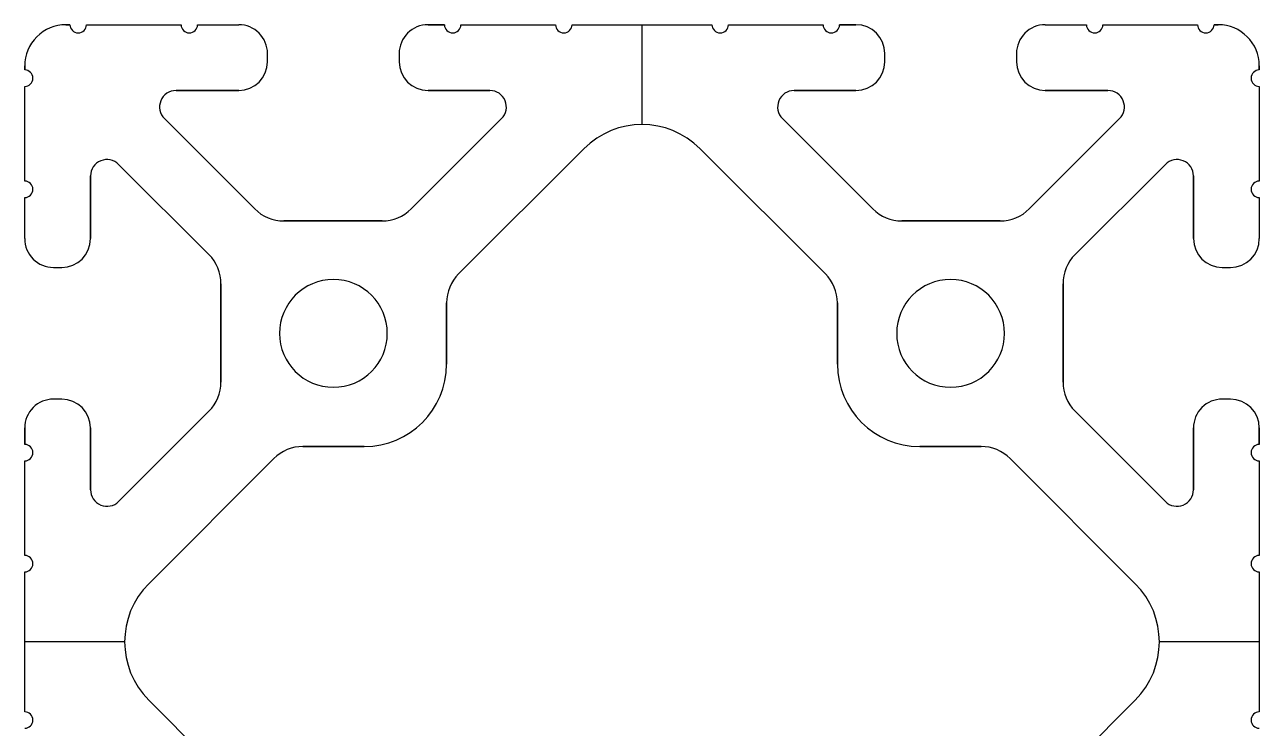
# Model space of a CAD drawing. Extents: x 0 to 165, y -128 to 81.
# Drawn here: x 0 to 76.2, y 37.8 to 81.2 of the extents above; entities that cross this region are included whole.
import ezdxf

# ---------------------------------------------------------------- set-up
doc = ezdxf.new("R2010")
doc.units = 0
doc.header["$LTSCALE"] = 0.03937
doc.header["$MEASUREMENT"] = 0
doc.layers.add('LAYER_0', color=1, linetype='CONTINUOUS')
doc.layers.add('LAYER_1', color=5, linetype='CONTINUOUS')

# ---------------------------------------------------------------- blocks, each defined once
blk = doc.blocks.new('8020_3030_DUP4LENGTH')
at = {"layer": 'LAYER_1', "color": 255}
for p, q in [((0, 203.2, -62.992), (0, 0, -62.992)), ((0, 203.2, -51.308), (0, 0, -51.308)), ((0, 0, -50.292), (0, 203.2, -50.292)), ((0, 203.2, -51.308), (0, 203.2, -50.292)), ((0, 0, -73.406), (0, 203.2, -73.406)), ((0, 203.2, -73.66), (0, 203.2, -73.406)), ((0, 203.2, -73.66), (0, 0, -73.66)), ((0, 203.2, -33.782), (0, 0, -33.782)), ((0, 203.2, -42.418), (0, 0, -42.418)), ((0, 203.2, -33.782), (0, 203.2, -42.418)), ((0, 203.2, -43.434), (0, 0, -43.434)), ((0, 203.2, -43.434), (0, 203.2, -49.276)), ((0, 203.2, -49.276), (0, 0, -49.276)), ((0, 203.2, -65.532), (0, 0, -65.532)), ((0, 203.2, -62.992), (0, 203.2, -65.532)), ((0, 203.2, -66.548), (0, 0, -66.548)), ((0, 203.2, -66.548), (0, 203.2, -72.39)), ((0, 203.2, -72.39), (0, 0, -72.39)), ((0, 203.2, -50.8), (0, 0, -50.8)), ((0, 203.2, -73.533), (0, 0, -73.533)), ((0, 203.2, -38.1), (0, 0, -38.1)), ((0, 203.2, -46.355), (0, 0, -46.355)), ((0, 203.2, -64.262), (0, 0, -64.262)), ((0, 203.2, -69.469), (0, 0, -69.469)), ((6.168, 203.2, -38.1), (0, 203.2, -38.1)), ((0.135, 0, -62.312), (0.135, 203.2, -62.312)), ((0.135, 203.2, -51.988), (0.135, 0, -51.988)), ((0.508, 203.2, -33.274), (0.508, 0, -33.274)), ((0.508, 203.2, -42.926), (0.508, 0, -42.926)), ((0.508, 203.2, -49.784), (0.508, 0, -49.784)), ((0.508, 203.2, -66.04), (0.508, 0, -66.04)), ((0.508, 203.2, -72.898), (0.508, 0, -72.898)), ((0.521, 0, -61.735), (0.521, 203.2, -61.735)), ((0.521, 203.2, -52.565), (0.521, 0, -52.565)), ((0.744, 0, -75.456), (0.744, 203.2, -75.456)), ((1.098, 203.2, -52.951), (1.098, 0, -52.951)), ((1.098, 0, -61.349), (1.098, 203.2, -61.349)), ((1.778, 0, -53.086), (1.778, 203.2, -53.086)), ((2.286, 203.2, -53.086), (1.778, 203.2, -53.086)), ((1.778, 203.2, -61.214), (1.778, 0, -61.214)), ((1.778, 203.2, -61.214), (2.286, 203.2, -61.214)), ((2.032, 203.2, -53.086), (2.032, 0, -53.086)), ((2.032, 203.2, -61.214), (2.032, 0, -61.214)), ((2.286, 203.2, -53.086), (2.286, 0, -53.086)), ((2.286, 0, -61.214), (2.286, 203.2, -61.214)), ((2.54, 0, -76.2), (2.54, 203.2, -76.2)), ((2.794, 203.2, -76.2), (2.54, 203.2, -76.2)), ((2.667, 203.2, -76.2), (2.667, 0, -76.2)), ((2.794, 203.2, -76.2), (2.794, 0, -76.2)), ((3.302, 203.2, -75.692), (3.302, 0, -75.692)), ((3.543, 203.2, -52.565), (3.543, 0, -52.565)), ((3.543, 203.2, -61.735), (3.543, 0, -61.735)), ((3.81, 203.2, -76.2), (3.81, 0, -76.2)), ((3.81, 203.2, -76.2), (9.652, 203.2, -76.2)), ((4.064, 203.2, -51.308), (4.064, 0, -51.308)), ((4.064, 203.2, -47.487), (4.064, 0, -47.487)), ((4.064, 203.2, -51.308), (4.064, 203.2, -47.487)), ((4.064, 203.2, -66.86), (4.064, 0, -66.86)), ((4.064, 203.2, -66.86), (4.064, 203.2, -62.992)), ((4.064, 203.2, -62.992), (4.064, 0, -62.992)), ((4.064, 203.2, -49.398), (4.064, 0, -49.398)), ((4.064, 203.2, -64.926), (4.064, 0, -64.926)), ((4.235, 0, -46.923), (4.235, 203.2, -46.923)), ((4.691, 0, -46.548), (4.691, 203.2, -46.548)), ((4.691, 0, -67.799), (4.691, 203.2, -67.799)), ((5.278, 0, -46.491), (5.278, 203.2, -46.491)), ((5.798, 203.2, -46.769), (5.798, 0, -46.769)), ((5.798, 203.2, -46.769), (11.372, 203.2, -52.342)), ((5.798, 203.2, -67.579), (5.798, 0, -67.579)), ((11.372, 203.2, -62.005), (5.798, 203.2, -67.579)), ((6.168, 0, -38.1), (6.168, 203.2, -38.1)), ((6.731, 203.2, -76.2), (6.731, 0, -76.2)), ((7.656, 203.2, -41.692), (7.656, 0, -41.692)), ((15.38, 203.2, -49.416), (7.656, 203.2, -41.692)), ((7.656, 203.2, -34.508), (7.656, 0, -34.508)), ((7.656, 203.2, -34.508), (15.38, 203.2, -26.784)), ((8.401, 0, -71.509), (8.401, 203.2, -71.509)), ((8.585, 203.2, -49.555), (8.585, 0, -49.555)), ((8.585, 203.2, -64.792), (8.585, 0, -64.792)), ((8.621, 203.2, -70.402), (8.621, 0, -70.402)), ((8.621, 203.2, -70.402), (14.195, 203.2, -64.828)), ((9.34, 203.2, -72.136), (9.34, 0, -72.136)), ((13.208, 203.2, -72.136), (9.34, 203.2, -72.136)), ((9.652, 203.2, -76.2), (9.652, 0, -76.2)), ((10.16, 203.2, -75.692), (10.16, 0, -75.692)), ((10.668, 203.2, -76.2), (10.668, 0, -76.2)), ((10.668, 203.2, -76.2), (13.208, 203.2, -76.2)), ((11.274, 203.2, -72.136), (11.274, 0, -72.136)), ((11.372, 203.2, -52.342), (11.372, 0, -52.342)), ((11.372, 203.2, -62.005), (11.372, 0, -62.005)), ((11.408, 203.2, -67.615), (11.408, 0, -67.615)), ((11.518, 203.2, -45.554), (11.518, 0, -45.554)), ((11.922, 0, -53.166), (11.922, 203.2, -53.166)), ((11.922, 0, -61.181), (11.922, 203.2, -61.181)), ((11.938, 203.2, -76.2), (11.938, 0, -76.2)), ((12.116, 203.2, -54.138), (12.116, 0, -54.138)), ((12.116, 203.2, -54.138), (12.116, 203.2, -60.209)), ((12.116, 203.2, -60.209), (12.116, 0, -60.209)), ((12.116, 203.2, -57.174), (12.116, 0, -57.174)), ((13.208, 203.2, -76.2), (13.208, 0, -76.2)), ((13.208, 203.2, -72.136), (13.208, 0, -72.136)), ((13.888, 203.2, -76.065), (13.888, 0, -76.065)), ((14.195, 203.2, -64.828), (14.195, 0, -64.828)), ((14.465, 203.2, -75.679), (14.465, 0, -75.679)), ((14.465, 203.2, -72.657), (14.465, 0, -72.657)), ((14.851, 203.2, -75.102), (14.851, 0, -75.102)), ((14.986, 203.2, -73.914), (14.986, 0, -73.914)), ((14.986, 0, -74.422), (14.986, 203.2, -74.422)), ((14.986, 203.2, -73.914), (14.986, 203.2, -74.422)), ((14.986, 203.2, -74.168), (14.986, 0, -74.168)), ((15.019, 0, -64.278), (15.019, 203.2, -64.278)), ((15.38, 203.2, -49.416), (15.38, 0, -49.416)), ((15.727, 203.2, -57.145), (15.727, 0, -57.145)), ((15.991, 203.2, -64.084), (15.991, 0, -64.084)), ((15.991, 203.2, -64.084), (22.062, 203.2, -64.084)), ((16.204, 0, -49.967), (16.204, 203.2, -49.967)), ((20.96, 203.2, -50.16), (17.176, 203.2, -50.16)), ((17.176, 203.2, -50.16), (17.176, 0, -50.16)), ((19.026, 203.2, -64.084), (19.026, 0, -64.084)), ((19.055, 203.2, -53.818), (19.055, 0, -53.818)), ((19.055, 203.2, -60.473), (19.055, 0, -60.473)), ((19.068, 203.2, -50.16), (19.068, 0, -50.16)), ((20.96, 203.2, -50.16), (20.96, 0, -50.16)), ((22.062, 203.2, -64.084), (22.062, 0, -64.084)), ((22.382, 203.2, -57.145), (22.382, 0, -57.145)), ((23.034, 0, -64.278), (23.034, 203.2, -64.278)), ((23.114, 0, -73.914), (23.114, 203.2, -73.914)), ((23.114, 203.2, -74.422), (23.114, 203.2, -73.914)), ((23.114, 203.2, -74.422), (23.114, 0, -74.422)), ((23.114, 203.2, -74.168), (23.114, 0, -74.168)), ((23.635, 203.2, -72.657), (23.635, 0, -72.657)), ((23.635, 0, -75.679), (23.635, 203.2, -75.679)), ((23.858, 203.2, -64.828), (23.858, 0, -64.828)), ((23.858, 203.2, -64.828), (29.431, 203.2, -70.402)), ((24.552, 203.2, -51.648), (24.552, 0, -51.648)), ((24.892, 0, -76.2), (24.892, 203.2, -76.2)), ((25.908, 203.2, -76.2), (24.892, 203.2, -76.2)), ((28.713, 203.2, -72.136), (24.892, 203.2, -72.136)), ((24.892, 203.2, -72.136), (24.892, 0, -72.136)), ((25.4, 203.2, -76.2), (25.4, 0, -76.2)), ((25.908, 203.2, -76.2), (25.908, 0, -76.2)), ((26.04, 203.2, -59.024), (26.04, 0, -59.024)), ((26.04, 203.2, -55.24), (26.04, 0, -55.24)), ((26.04, 203.2, -59.024), (26.04, 203.2, -55.24)), ((26.04, 203.2, -57.132), (26.04, 0, -57.132)), ((26.233, 0, -59.996), (26.233, 203.2, -59.996)), ((26.416, 203.2, -75.692), (26.416, 0, -75.692)), ((26.645, 203.2, -67.615), (26.645, 0, -67.615)), ((34.508, 203.2, -68.544), (26.784, 203.2, -60.82)), ((26.784, 203.2, -60.82), (26.784, 0, -60.82)), ((26.802, 203.2, -72.136), (26.802, 0, -72.136)), ((26.924, 203.2, -76.2), (26.924, 0, -76.2)), ((26.924, 203.2, -76.2), (32.766, 203.2, -76.2)), ((28.713, 203.2, -72.136), (28.713, 0, -72.136)), ((29.431, 203.2, -70.402), (29.431, 0, -70.402)), ((29.652, 0, -71.509), (29.652, 203.2, -71.509)), ((29.845, 203.2, -76.2), (29.845, 0, -76.2)), ((30.646, 203.2, -64.682), (30.646, 0, -64.682)), ((32.766, 203.2, -76.2), (32.766, 0, -76.2)), ((33.274, 203.2, -75.692), (33.274, 0, -75.692)), ((33.782, 203.2, -76.2), (33.782, 0, -76.2)), ((33.782, 203.2, -76.2), (42.418, 203.2, -76.2)), ((34.508, 0, -68.544), (34.508, 203.2, -68.544)), ((38.1, 203.2, -76.2), (38.1, 0, -76.2)), ((38.1, 203.2, -70.032), (38.1, 0, -70.032)), ((38.1, 203.2, -70.032), (38.1, 203.2, -76.2)), ((41.692, 203.2, -68.544), (41.692, 0, -68.544)), ((49.416, 203.2, -60.82), (41.692, 203.2, -68.544)), ((42.418, 203.2, -76.2), (42.418, 0, -76.2)), ((42.926, 203.2, -75.692), (42.926, 0, -75.692)), ((43.434, 203.2, -76.2), (43.434, 0, -76.2)), ((43.434, 203.2, -76.2), (49.276, 203.2, -76.2)), ((45.554, 203.2, -64.682), (45.554, 0, -64.682)), ((46.355, 203.2, -76.2), (46.355, 0, -76.2)), ((46.548, 0, -71.509), (46.548, 203.2, -71.509)), ((46.769, 203.2, -70.402), (46.769, 0, -70.402)), ((46.769, 203.2, -70.402), (52.342, 203.2, -64.828)), ((47.487, 203.2, -72.136), (47.487, 0, -72.136)), ((51.308, 203.2, -72.136), (47.487, 203.2, -72.136)), ((49.276, 203.2, -76.2), (49.276, 0, -76.2)), ((49.398, 203.2, -72.136), (49.398, 0, -72.136)), ((49.416, 203.2, -60.82), (49.416, 0, -60.82)), ((49.555, 203.2, -67.615), (49.555, 0, -67.615)), ((49.784, 203.2, -75.692), (49.784, 0, -75.692)), ((49.967, 0, -59.996), (49.967, 203.2, -59.996)), ((50.16, 203.2, -55.24), (50.16, 0, -55.24)), ((50.16, 203.2, -55.24), (50.16, 203.2, -59.024)), ((50.16, 203.2, -59.024), (50.16, 0, -59.024)), ((50.16, 203.2, -57.132), (50.16, 0, -57.132)), ((50.292, 0, -76.2), (50.292, 203.2, -76.2)), ((51.308, 203.2, -76.2), (50.292, 203.2, -76.2)), ((50.8, 203.2, -76.2), (50.8, 0, -76.2)), ((51.308, 203.2, -76.2), (51.308, 0, -76.2)), ((51.308, 203.2, -72.136), (51.308, 0, -72.136)), ((51.648, 203.2, -51.648), (51.648, 0, -51.648)), ((52.342, 203.2, -64.828), (52.342, 0, -64.828)), ((52.565, 203.2, -75.679), (52.565, 0, -75.679)), ((52.565, 203.2, -72.657), (52.565, 0, -72.657)), ((53.086, 203.2, -73.914), (53.086, 0, -73.914)), ((53.086, 0, -74.422), (53.086, 203.2, -74.422)), ((53.086, 203.2, -73.914), (53.086, 203.2, -74.422)), ((53.086, 203.2, -74.168), (53.086, 0, -74.168)), ((53.166, 0, -64.278), (53.166, 203.2, -64.278)), ((53.818, 203.2, -57.145), (53.818, 0, -57.145)), ((54.138, 203.2, -64.084), (54.138, 0, -64.084)), ((54.138, 203.2, -64.084), (60.209, 203.2, -64.084)), ((55.24, 203.2, -50.16), (55.24, 0, -50.16)), ((59.024, 203.2, -50.16), (55.24, 203.2, -50.16)), ((57.132, 203.2, -50.16), (57.132, 0, -50.16)), ((57.145, 203.2, -53.818), (57.145, 0, -53.818)), ((57.145, 203.2, -60.473), (57.145, 0, -60.473)), ((57.174, 203.2, -64.084), (57.174, 0, -64.084)), ((59.024, 203.2, -50.16), (59.024, 0, -50.16)), ((59.996, 0, -49.967), (59.996, 203.2, -49.967)), ((60.209, 203.2, -64.084), (60.209, 0, -64.084)), ((60.473, 203.2, -57.145), (60.473, 0, -57.145)), ((60.82, 203.2, -26.784), (68.544, 203.2, -34.508)), ((68.544, 203.2, -41.692), (60.82, 203.2, -49.416)), ((60.82, 203.2, -49.416), (60.82, 0, -49.416)), ((61.181, 0, -64.278), (61.181, 203.2, -64.278)), ((61.214, 0, -73.914), (61.214, 203.2, -73.914)), ((61.214, 203.2, -74.422), (61.214, 203.2, -73.914)), ((61.214, 203.2, -74.422), (61.214, 0, -74.422)), ((61.214, 203.2, -74.168), (61.214, 0, -74.168)), ((61.735, 203.2, -72.657), (61.735, 0, -72.657)), ((61.735, 0, -75.679), (61.735, 203.2, -75.679)), ((62.005, 203.2, -64.828), (62.005, 0, -64.828)), ((62.005, 203.2, -64.828), (67.579, 203.2, -70.402)), ((66.86, 203.2, -72.136), (62.992, 203.2, -72.136)), ((62.992, 203.2, -72.136), (62.992, 0, -72.136)), ((62.992, 203.2, -76.2), (62.992, 0, -76.2)), ((62.992, 203.2, -76.2), (65.532, 203.2, -76.2)), ((64.084, 203.2, -60.209), (64.084, 0, -60.209)), ((64.084, 203.2, -54.138), (64.084, 0, -54.138)), ((64.084, 203.2, -60.209), (64.084, 203.2, -54.138)), ((64.084, 203.2, -57.174), (64.084, 0, -57.174)), ((64.262, 203.2, -76.2), (64.262, 0, -76.2)), ((64.278, 0, -61.181), (64.278, 203.2, -61.181)), ((64.278, 0, -53.166), (64.278, 203.2, -53.166)), ((64.682, 203.2, -45.554), (64.682, 0, -45.554)), ((64.792, 203.2, -67.615), (64.792, 0, -67.615)), ((70.402, 203.2, -67.579), (64.828, 203.2, -62.005)), ((64.828, 203.2, -62.005), (64.828, 0, -62.005)), ((64.828, 203.2, -52.342), (64.828, 0, -52.342)), ((64.828, 203.2, -52.342), (70.402, 203.2, -46.769)), ((64.926, 203.2, -72.136), (64.926, 0, -72.136)), ((65.532, 203.2, -76.2), (65.532, 0, -76.2)), ((66.04, 203.2, -75.692), (66.04, 0, -75.692)), ((66.548, 203.2, -76.2), (66.548, 0, -76.2)), ((66.548, 203.2, -76.2), (72.39, 203.2, -76.2)), ((66.86, 203.2, -72.136), (66.86, 0, -72.136)), ((67.579, 203.2, -70.402), (67.579, 0, -70.402)), ((67.615, 203.2, -64.792), (67.615, 0, -64.792)), ((67.615, 203.2, -49.555), (67.615, 0, -49.555)), ((67.799, 0, -71.509), (67.799, 203.2, -71.509)), ((68.544, 203.2, -34.508), (68.544, 0, -34.508)), ((68.544, 203.2, -41.692), (68.544, 0, -41.692)), ((69.469, 203.2, -76.2), (69.469, 0, -76.2)), ((70.032, 203.2, -38.1), (70.032, 0, -38.1)), ((76.2, 203.2, -38.1), (70.032, 203.2, -38.1)), ((70.402, 203.2, -67.579), (70.402, 0, -67.579)), ((70.402, 203.2, -46.769), (70.402, 0, -46.769)), ((70.922, 0, -46.491), (70.922, 203.2, -46.491)), ((71.509, 0, -46.548), (71.509, 203.2, -46.548)), ((71.509, 0, -67.799), (71.509, 203.2, -67.799)), ((71.965, 0, -46.923), (71.965, 203.2, -46.923)), ((72.136, 203.2, -47.487), (72.136, 0, -47.487)), ((72.136, 203.2, -62.992), (72.136, 0, -62.992)), ((72.136, 203.2, -66.86), (72.136, 0, -66.86)), ((72.136, 203.2, -62.992), (72.136, 203.2, -66.86)), ((72.136, 203.2, -47.487), (72.136, 203.2, -51.308)), ((72.136, 203.2, -51.308), (72.136, 0, -51.308)), ((72.136, 203.2, -64.926), (72.136, 0, -64.926)), ((72.136, 203.2, -49.398), (72.136, 0, -49.398)), ((72.39, 203.2, -76.2), (72.39, 0, -76.2)), ((72.657, 203.2, -61.735), (72.657, 0, -61.735)), ((72.657, 203.2, -52.565), (72.657, 0, -52.565)), ((72.898, 203.2, -75.692), (72.898, 0, -75.692)), ((73.406, 0, -76.2), (73.406, 203.2, -76.2)), ((73.66, 203.2, -76.2), (73.406, 203.2, -76.2)), ((73.533, 203.2, -76.2), (73.533, 0, -76.2)), ((73.66, 203.2, -76.2), (73.66, 0, -76.2)), ((73.914, 203.2, -61.214), (74.422, 203.2, -61.214)), ((73.914, 203.2, -61.214), (73.914, 0, -61.214)), ((73.914, 0, -53.086), (73.914, 203.2, -53.086)), ((74.422, 203.2, -53.086), (73.914, 203.2, -53.086)), ((74.168, 203.2, -61.214), (74.168, 0, -61.214)), ((74.168, 203.2, -53.086), (74.168, 0, -53.086)), ((74.422, 0, -61.214), (74.422, 203.2, -61.214)), ((74.422, 203.2, -53.086), (74.422, 0, -53.086)), ((75.456, 0, -75.456), (75.456, 203.2, -75.456)), ((75.679, 203.2, -61.735), (75.679, 0, -61.735)), ((75.679, 0, -52.565), (75.679, 203.2, -52.565)), ((75.692, 203.2, -72.898), (75.692, 0, -72.898)), ((75.692, 203.2, -66.04), (75.692, 0, -66.04)), ((75.692, 203.2, -49.784), (75.692, 0, -49.784)), ((75.692, 203.2, -42.926), (75.692, 0, -42.926)), ((75.692, 203.2, -33.274), (75.692, 0, -33.274)), ((76.2, 203.2, -73.406), (76.2, 0, -73.406)), ((76.2, 0, -73.66), (76.2, 203.2, -73.66)), ((76.2, 203.2, -73.406), (76.2, 203.2, -73.66)), ((76.2, 203.2, -50.292), (76.2, 0, -50.292)), ((76.2, 0, -51.308), (76.2, 203.2, -51.308)), ((76.2, 203.2, -50.292), (76.2, 203.2, -51.308)), ((76.2, 203.2, -72.39), (76.2, 0, -72.39)), ((76.2, 203.2, -72.39), (76.2, 203.2, -66.548)), ((76.2, 203.2, -66.548), (76.2, 0, -66.548)), ((76.2, 203.2, -65.532), (76.2, 0, -65.532)), ((76.2, 203.2, -65.532), (76.2, 203.2, -62.992)), ((76.2, 203.2, -62.992), (76.2, 0, -62.992)), ((76.2, 203.2, -49.276), (76.2, 0, -49.276)), ((76.2, 203.2, -43.434), (76.2, 0, -43.434)), ((76.2, 203.2, -49.276), (76.2, 203.2, -43.434)), ((76.2, 203.2, -42.418), (76.2, 0, -42.418)), ((76.2, 203.2, -42.418), (76.2, 203.2, -33.782)), ((76.2, 203.2, -33.782), (76.2, 0, -33.782)), ((76.2, 203.2, -73.533), (76.2, 0, -73.533)), ((76.2, 203.2, -50.8), (76.2, 0, -50.8)), ((76.2, 203.2, -69.469), (76.2, 0, -69.469)), ((76.2, 203.2, -64.262), (76.2, 0, -64.262)), ((76.2, 203.2, -46.355), (76.2, 0, -46.355)), ((76.2, 203.2, -38.1), (76.2, 0, -38.1)), ((0, 101.6, -50.292), (0, 101.6, -51.308)), ((0, 101.6, -73.406), (0, 101.6, -73.66)), ((0, 101.6, -33.782), (0, 101.6, -42.418)), ((0, 101.6, -43.434), (0, 101.6, -49.276)), ((0, 101.6, -62.992), (0, 101.6, -65.532)), ((0, 101.6, -66.548), (0, 101.6, -72.39)), ((2.286, 101.6, -53.086), (1.778, 101.6, -53.086)), ((1.778, 101.6, -61.214), (2.286, 101.6, -61.214)), ((2.54, 101.6, -76.2), (2.794, 101.6, -76.2)), ((3.81, 101.6, -76.2), (9.652, 101.6, -76.2)), ((4.064, 101.6, -47.487), (4.064, 101.6, -51.308)), ((4.064, 101.6, -62.992), (4.064, 101.6, -66.86)), ((11.372, 101.6, -52.342), (5.798, 101.6, -46.769)), ((5.798, 101.6, -67.579), (11.372, 101.6, -62.005)), ((7.656, 101.6, -41.692), (15.38, 101.6, -49.416)), ((15.38, 101.6, -26.784), (7.656, 101.6, -34.508)), ((14.195, 101.6, -64.828), (8.621, 101.6, -70.402)), ((9.34, 101.6, -72.136), (13.208, 101.6, -72.136)), ((10.668, 101.6, -76.2), (13.208, 101.6, -76.2)), ((12.116, 101.6, -60.209), (12.116, 101.6, -54.138)), ((14.986, 101.6, -73.914), (14.986, 101.6, -74.422)), ((22.062, 101.6, -64.084), (15.991, 101.6, -64.084)), ((17.176, 101.6, -50.16), (20.96, 101.6, -50.16)), ((23.114, 101.6, -74.422), (23.114, 101.6, -73.914)), ((29.431, 101.6, -70.402), (23.858, 101.6, -64.828)), ((24.892, 101.6, -76.2), (25.908, 101.6, -76.2)), ((24.892, 101.6, -72.136), (28.713, 101.6, -72.136)), ((26.04, 101.6, -55.24), (26.04, 101.6, -59.024)), ((26.784, 101.6, -60.82), (34.508, 101.6, -68.544)), ((26.924, 101.6, -76.2), (32.766, 101.6, -76.2)), ((33.782, 101.6, -76.2), (42.418, 101.6, -76.2)), ((41.692, 101.6, -68.544), (49.416, 101.6, -60.82)), ((43.434, 101.6, -76.2), (49.276, 101.6, -76.2)), ((52.342, 101.6, -64.828), (46.769, 101.6, -70.402)), ((47.487, 101.6, -72.136), (51.308, 101.6, -72.136)), ((50.16, 101.6, -59.024), (50.16, 101.6, -55.24)), ((50.292, 101.6, -76.2), (51.308, 101.6, -76.2)), ((53.086, 101.6, -73.914), (53.086, 101.6, -74.422)), ((60.209, 101.6, -64.084), (54.138, 101.6, -64.084)), ((55.24, 101.6, -50.16), (59.024, 101.6, -50.16)), ((68.544, 101.6, -34.508), (60.82, 101.6, -26.784)), ((60.82, 101.6, -49.416), (68.544, 101.6, -41.692)), ((61.214, 101.6, -74.422), (61.214, 101.6, -73.914)), ((67.579, 101.6, -70.402), (62.005, 101.6, -64.828)), ((62.992, 101.6, -72.136), (66.86, 101.6, -72.136)), ((62.992, 101.6, -76.2), (65.532, 101.6, -76.2)), ((64.084, 101.6, -54.138), (64.084, 101.6, -60.209)), ((64.828, 101.6, -62.005), (70.402, 101.6, -67.579)), ((70.402, 101.6, -46.769), (64.828, 101.6, -52.342)), ((66.548, 101.6, -76.2), (72.39, 101.6, -76.2)), ((72.136, 101.6, -66.86), (72.136, 101.6, -62.992)), ((72.136, 101.6, -51.308), (72.136, 101.6, -47.487)), ((73.406, 101.6, -76.2), (73.66, 101.6, -76.2)), ((73.914, 101.6, -61.214), (74.422, 101.6, -61.214)), ((74.422, 101.6, -53.086), (73.914, 101.6, -53.086)), ((76.2, 101.6, -73.66), (76.2, 101.6, -73.406)), ((76.2, 101.6, -51.308), (76.2, 101.6, -50.292)), ((76.2, 101.6, -72.39), (76.2, 101.6, -66.548)), ((76.2, 101.6, -65.532), (76.2, 101.6, -62.992)), ((76.2, 101.6, -49.276), (76.2, 101.6, -43.434)), ((76.2, 101.6, -42.418), (76.2, 101.6, -33.782)), ((0, 0, -73.66), (0, 0, -73.406)), ((0, 0, -33.782), (0, 0, -42.418)), ((0, 0, -43.434), (0, 0, -49.276)), ((0, 0, -62.992), (0, 0, -65.532)), ((0, 0, -66.548), (0, 0, -72.39)), ((6.168, 0, -38.1), (0, 0, -38.1)), ((2.286, 0, -53.086), (1.778, 0, -53.086)), ((1.778, 0, -61.214), (2.286, 0, -61.214)), ((2.794, 0, -76.2), (2.54, 0, -76.2)), ((3.81, 0, -76.2), (9.652, 0, -76.2)), ((4.064, 0, -51.308), (4.064, 0, -47.487)), ((4.064, 0, -66.86), (4.064, 0, -62.992)), ((5.798, 0, -46.769), (11.372, 0, -52.342)), ((11.372, 0, -62.005), (5.798, 0, -67.579)), ((15.38, 0, -49.416), (7.656, 0, -41.692)), ((7.656, 0, -34.508), (15.38, 0, -26.784)), ((8.621, 0, -70.402), (14.195, 0, -64.828)), ((13.208, 0, -72.136), (9.34, 0, -72.136)), ((10.668, 0, -76.2), (13.208, 0, -76.2)), ((12.116, 0, -54.138), (12.116, 0, -60.209)), ((14.986, 0, -73.914), (14.986, 0, -74.422)), ((15.991, 0, -64.084), (22.062, 0, -64.084)), ((20.96, 0, -50.16), (17.176, 0, -50.16)), ((23.114, 0, -74.422), (23.114, 0, -73.914)), ((23.858, 0, -64.828), (29.431, 0, -70.402)), ((25.908, 0, -76.2), (24.892, 0, -76.2)), ((28.713, 0, -72.136), (24.892, 0, -72.136)), ((26.04, 0, -59.024), (26.04, 0, -55.24)), ((34.508, 0, -68.544), (26.784, 0, -60.82)), ((26.924, 0, -76.2), (32.766, 0, -76.2)), ((33.782, 0, -76.2), (42.418, 0, -76.2)), ((38.1, 0, -70.032), (38.1, 0, -76.2)), ((49.416, 0, -60.82), (41.692, 0, -68.544)), ((43.434, 0, -76.2), (49.276, 0, -76.2)), ((46.769, 0, -70.402), (52.342, 0, -64.828)), ((51.308, 0, -72.136), (47.487, 0, -72.136)), ((50.16, 0, -55.24), (50.16, 0, -59.024)), ((51.308, 0, -76.2), (50.292, 0, -76.2)), ((53.086, 0, -73.914), (53.086, 0, -74.422)), ((54.138, 0, -64.084), (60.209, 0, -64.084)), ((59.024, 0, -50.16), (55.24, 0, -50.16)), ((60.82, 0, -26.784), (68.544, 0, -34.508)), ((68.544, 0, -41.692), (60.82, 0, -49.416)), ((61.214, 0, -74.422), (61.214, 0, -73.914)), ((62.005, 0, -64.828), (67.579, 0, -70.402)), ((66.86, 0, -72.136), (62.992, 0, -72.136)), ((62.992, 0, -76.2), (65.532, 0, -76.2)), ((64.084, 0, -60.209), (64.084, 0, -54.138)), ((70.402, 0, -67.579), (64.828, 0, -62.005)), ((64.828, 0, -52.342), (70.402, 0, -46.769)), ((66.548, 0, -76.2), (72.39, 0, -76.2)), ((76.2, 0, -38.1), (70.032, 0, -38.1)), ((72.136, 0, -62.992), (72.136, 0, -66.86)), ((72.136, 0, -47.487), (72.136, 0, -51.308)), ((73.66, 0, -76.2), (73.406, 0, -76.2)), ((73.914, 0, -61.214), (74.422, 0, -61.214)), ((74.422, 0, -53.086), (73.914, 0, -53.086)), ((76.2, 0, -73.406), (76.2, 0, -73.66)), ((76.2, 0, -50.292), (76.2, 0, -51.308)), ((76.2, 0, -72.39), (76.2, 0, -66.548)), ((76.2, 0, -65.532), (76.2, 0, -62.992)), ((76.2, 0, -49.276), (76.2, 0, -43.434)), ((76.2, 0, -42.418), (76.2, 0, -33.782)), ((0, 0, -51.308), (0, 0, -50.292))]:
    blk.add_line(p, q, dxfattribs=at)
at = {"layer": 'LAYER_1', "color": 255, "extrusion": (8.90142e-14, 1, -5.94774e-14)}
blk.add_arc((-1.778, -62.992, 203.2), 1.778, 0, 45, dxfattribs=at)
at = {"layer": 'LAYER_1', "color": 255, "extrusion": (0, 1, 0)}
for centre, radius, start, end in [((-1.778, -51.308, 203.2), 1.778, 315, 360), ((0, -49.784, 203.2), 0.508, 90, 270), ((0, -72.898, 203.2), 0.508, 90, 270), ((-2.54, -73.66, 203.2), 2.54, 270, 0), ((-1.778, -51.308, 203.2), 1.778, 270, 315), ((-1.778, -62.992, 203.2), 1.778, 45, 90), ((-2.286, -51.308, 203.2), 1.778, 180, 270), ((-3.302, -76.2, 203.2), 0.508, 360, 180), ((-5.08, -47.487, 203.2), 1.016, 67.50001, 134.99999), ((-9.576, -54.138, 203.2), 2.54, 135, 180), ((-15.991, -66.624, 203.2), 2.54, 45, 90), ((-13.208, -74.422, 203.2), 1.778, 180, 225), ((-19.055, -57.145, 203.2), 3.327, 270, 90), ((-19.055, -57.145, 203.2), 3.327, 90, 270), ((-22.062, -66.624, 203.2), 2.54, 90, 135), ((-24.892, -74.422, 203.2), 1.778, 270, 360), ((-28.713, -71.12, 203.2), 1.016, 135, 270), ((-38.1, -64.952, 203.2), 5.08, 225, 315), ((-42.926, -76.2, 203.2), 0.508, 360, 180), ((-47.487, -71.12, 203.2), 1.016, 270, 45), ((-49.784, -76.2, 203.2), 0.508, 0, 180), ((-47.62, -59.024, 203.2), 2.54, 180, 225), ((-51.308, -74.422, 203.2), 1.778, 180, 270), ((-51.308, -73.914, 203.2), 1.778, 90, 180), ((-57.145, -57.145, 203.2), 3.327, 270, 90), ((-57.145, -57.145, 203.2), 3.327, 90, 270), ((-62.992, -74.422, 203.2), 1.778, 270, 360), ((-66.624, -60.209, 203.2), 2.54, 315, 0), ((-66.04, -76.2, 203.2), 0.508, 0, 180), ((-71.12, -47.487, 203.2), 1.016, 112.50001, 179.99999), ((-72.898, -76.2, 203.2), 0.508, 0, 180), ((-73.66, -73.66, 203.2), 2.54, 180, 270), ((-74.422, -51.308, 203.2), 1.778, 180, 270), ((-76.2, -72.898, 203.2), 0.508, 270, 90), ((-76.2, -33.274, 203.2), 0.508, 270, 90), ((-1.778, -62.992, 101.6), 1.778, 360, 45), ((-1.778, -51.308, 101.6), 1.778, 315, 0), ((0, -33.274, 101.6), 0.508, 90, 270), ((0, -42.926, 101.6), 0.508, 90, 270), ((-2.54, -73.66, 101.6), 2.54, 270, 0), ((-5.08, -66.86, 101.6), 1.016, 225, 0), ((-5.08, -47.487, 101.6), 1.016, 67.5, 135), ((-9.34, -71.12, 101.6), 1.016, 270, 45), ((-9.576, -54.138, 101.6), 2.54, 135, 180), ((-9.576, -60.209, 101.6), 2.54, 180, 225), ((-15.991, -66.624, 101.6), 2.54, 45, 90), ((-20.96, -55.24, 101.6), 5.08, 90, 180), ((-22.062, -66.624, 101.6), 2.54, 90, 135), ((-24.892, -73.914, 101.6), 1.778, 0, 90), ((-24.892, -74.422, 101.6), 1.778, 270, 360), ((-28.713, -71.12, 101.6), 1.016, 135, 270), ((-47.62, -59.024, 101.6), 2.54, 180, 225), ((-55.24, -55.24, 101.6), 5.08, 360, 90), ((-51.308, -74.422, 101.6), 1.778, 180, 270), ((-51.308, -73.914, 101.6), 1.778, 90, 180), ((-54.138, -66.624, 101.6), 2.54, 45, 90), ((-62.992, -73.914, 101.6), 1.778, 0, 90), ((-62.992, -74.422, 101.6), 1.778, 270, 360), ((-66.624, -60.209, 101.6), 2.54, 315, 0), ((-66.624, -54.138, 101.6), 2.54, 0, 45), ((-71.12, -47.487, 101.6), 1.016, 45, 112.5), ((-71.12, -47.487, 101.6), 1.016, 112.5, 180), ((-73.914, -62.992, 101.6), 1.778, 0, 90), ((-73.914, -51.308, 101.6), 1.778, 270, 0), ((-73.66, -73.66, 101.6), 2.54, 180, 270), ((-74.422, -51.308, 101.6), 1.778, 180, 270), ((-76.2, -42.926, 101.6), 0.508, 270, 90), ((-1.778, -62.992), 1.778, 360, 45), ((0, -33.274), 0.508, 90, 270), ((0, -42.926), 0.508, 90, 270), ((0, -49.784), 0.508, 90, 270), ((0, -66.04), 0.508, 90, 270), ((0, -72.898), 0.508, 90, 270), ((-2.54, -73.66), 2.54, 270, 0), ((-1.778, -62.992), 1.778, 45, 90), ((-3.302, -76.2), 0.508, 360, 180), ((-5.08, -47.487), 1.016, 0.00001, 67.49999), ((-5.08, -66.86), 1.016, 225, 0), ((-5.08, -47.487), 1.016, 67.50001, 134.99999), ((-11.248, -38.1), 5.08, 315, 45), ((-9.34, -71.12), 1.016, 270, 45), ((-10.16, -76.2), 0.508, 360, 180), ((-9.576, -54.138), 2.54, 135, 180), ((-9.576, -60.209), 2.54, 180, 225), ((-15.991, -66.624), 2.54, 45, 90), ((-17.176, -47.62), 2.54, 270, 315), ((-19.055, -57.145), 3.327, 270, 90), ((-19.055, -57.145), 3.327, 90, 270), ((-22.062, -66.624), 2.54, 90, 135), ((-24.892, -74.422), 1.778, 270, 0), ((-28.58, -59.024), 2.54, 315, 360), ((-28.713, -71.12), 1.016, 135, 270), ((-33.274, -76.2), 0.508, 0, 180), ((-42.926, -76.2), 0.508, 360, 180), ((-47.487, -71.12), 1.016, 270, 45), ((-49.784, -76.2), 0.508, 0, 180), ((-47.62, -59.024), 2.54, 180, 225), ((-54.138, -66.624), 2.54, 45, 90), ((-57.145, -57.145), 3.327, 270, 90), ((-57.145, -57.145), 3.327, 90, 270), ((-59.024, -47.62), 2.54, 225, 270), ((-60.209, -66.624), 2.54, 90, 135), ((-62.992, -74.422), 1.778, 270, 360), ((-66.624, -60.209), 2.54, 315, 0), ((-66.624, -54.138), 2.54, 360, 45), ((-66.04, -76.2), 0.508, 360, 180), ((-66.86, -71.12), 1.016, 135, 270), ((-71.12, -66.86), 1.016, 180, 315), ((-71.12, -47.487), 1.016, 45.00001, 112.49999), ((-71.12, -47.487), 1.016, 112.50001, 179.99999), ((-72.898, -76.2), 0.508, 0, 180), ((-73.66, -73.66), 2.54, 180, 270), ((-74.422, -51.308), 1.778, 180, 270), ((-76.2, -72.898), 0.508, 270, 90), ((-76.2, -49.784), 0.508, 270, 90), ((-76.2, -66.04), 0.508, 270, 90), ((-76.2, -42.926), 0.508, 270, 90), ((-76.2, -33.274), 0.508, 270, 90)]:
    blk.add_arc(centre, radius, start, end, dxfattribs=at)
at = {"layer": 'LAYER_1', "color": 255, "extrusion": (2.79741e-14, 1, 2.79741e-14)}
for centre, start, end in [((0, -33.274, 203.2), 90, 270), ((-76.2, -66.04, 203.2), 270, 90)]:
    blk.add_arc(centre, 0.508, start, end, dxfattribs=at)
at = {"layer": 'LAYER_1', "color": 255, "extrusion": (2.79741e-14, 1, -2.79741e-14)}
for centre, start, end in [((0, -42.926, 203.2), 90, 270), ((-10.16, -76.2, 203.2), 0, 180), ((-26.416, -76.2, 203.2), 0, 180)]:
    blk.add_arc(centre, 0.508, start, end, dxfattribs=at)
at = {"layer": 'LAYER_1', "color": 255, "extrusion": (-2.79741e-14, 1, 2.79741e-14)}
for centre, start, end in [((0, -66.04, 203.2), 90, 270), ((-76.2, -42.926, 203.2), 270, 90)]:
    blk.add_arc(centre, 0.508, start, end, dxfattribs=at)
at = {"layer": 'LAYER_1', "color": 255, "extrusion": (-3.85917e-14, 1, -3.85917e-14)}
for centre in [(-2.286, -62.992, 203.2), (-13.208, -73.914, 203.2), (-74.422, -62.992, 203.2)]:
    blk.add_arc(centre, 1.778, 90, 180, dxfattribs=at)
at = {"layer": 'LAYER_1', "color": 255, "extrusion": (1.38015e-13, 1, -9.22184e-14)}
blk.add_arc((-5.08, -47.487, 203.2), 1.016, 0.00001, 67.49999, dxfattribs=at)
at = {"layer": 'LAYER_1', "color": 255, "extrusion": (-5.31628e-15, 1, 2.67267e-14)}
blk.add_arc((-5.08, -66.86, 203.2), 1.016, 225, 0, dxfattribs=at)
at = {"layer": 'LAYER_1', "color": 255, "extrusion": (9.55096e-15, 1, 3.95614e-15)}
blk.add_arc((-11.248, -38.1, 203.2), 5.08, 315, 45, dxfattribs=at)
at = {"layer": 'LAYER_1', "color": 255, "extrusion": (2.67267e-14, 1, -5.31628e-15)}
blk.add_arc((-9.34, -71.12, 203.2), 1.016, 270, 45, dxfattribs=at)
at = {"layer": 'LAYER_1', "color": 255, "extrusion": (-7.34996e-14, 1, 1.462e-14)}
blk.add_arc((-9.576, -60.209, 203.2), 2.54, 180, 225, dxfattribs=at)
at = {"layer": 'LAYER_1', "color": 255, "extrusion": (-5.94774e-14, 1, 8.90142e-14)}
blk.add_arc((-13.208, -74.422, 203.2), 1.778, 225, 270, dxfattribs=at)
at = {"layer": 'LAYER_1', "color": 255, "extrusion": (5.62542e-14, 1, 1.3581e-13)}
blk.add_arc((-17.176, -47.62, 203.2), 2.54, 270, 315, dxfattribs=at)
at = {"layer": 'LAYER_1', "color": 255, "extrusion": (-1.35071e-14, 1, -1.35071e-14)}
blk.add_arc((-20.96, -55.24, 203.2), 5.08, 90, 180, dxfattribs=at)
at = {"layer": 'LAYER_1', "color": 255, "extrusion": (3.85917e-14, 1, -3.85917e-14)}
for centre, start in [((-24.892, -73.914, 203.2), 0), ((-62.992, -73.914, 203.2), 0), ((-73.914, -62.992, 203.2), 360)]:
    blk.add_arc(centre, 1.778, start, 90, dxfattribs=at)
at = {"layer": 'LAYER_1', "color": 255, "extrusion": (6.231e-14, 1, 4.16342e-14)}
blk.add_arc((-28.58, -59.024, 203.2), 2.54, 315, 360, dxfattribs=at)
at = {"layer": 'LAYER_1', "color": 255, "extrusion": (-2.79741e-14, 1, -2.79741e-14)}
for centre, start, end in [((-33.274, -76.2, 203.2), 0, 180), ((-76.2, -49.784, 203.2), 270, 90)]:
    blk.add_arc(centre, 0.508, start, end, dxfattribs=at)
at = {"layer": 'LAYER_1', "color": 255, "extrusion": (1.35071e-14, 1, -1.35071e-14)}
blk.add_arc((-55.24, -55.24, 203.2), 5.08, 360, 90, dxfattribs=at)
at = {"layer": 'LAYER_1', "color": 255, "extrusion": (4.16342e-14, 1, -6.231e-14)}
blk.add_arc((-54.138, -66.624, 203.2), 2.54, 45, 90, dxfattribs=at)
at = {"layer": 'LAYER_1', "color": 255, "extrusion": (-4.16342e-14, 1, 6.231e-14)}
blk.add_arc((-59.024, -47.62, 203.2), 2.54, 225, 270, dxfattribs=at)
at = {"layer": 'LAYER_1', "color": 255, "extrusion": (-4.16342e-14, 1, -6.231e-14)}
blk.add_arc((-60.209, -66.624, 203.2), 2.54, 90, 135, dxfattribs=at)
at = {"layer": 'LAYER_1', "color": 255, "extrusion": (7.34996e-14, 1, -1.462e-14)}
blk.add_arc((-66.624, -54.138, 203.2), 2.54, 360, 45, dxfattribs=at)
at = {"layer": 'LAYER_1', "color": 255, "extrusion": (-2.67267e-14, 1, -5.31628e-15)}
blk.add_arc((-66.86, -71.12, 203.2), 1.016, 135, 270, dxfattribs=at)
at = {"layer": 'LAYER_1', "color": 255, "extrusion": (-1.91019e-14, 1, 7.91228e-15)}
blk.add_arc((-64.952, -38.1, 203.2), 5.08, 135, 225, dxfattribs=at)
at = {"layer": 'LAYER_1', "color": 255, "extrusion": (5.31628e-15, 1, 2.67267e-14)}
blk.add_arc((-71.12, -66.86, 203.2), 1.016, 180, 315, dxfattribs=at)
at = {"layer": 'LAYER_1', "color": 255, "extrusion": (2.38819e-14, 1, -2.4911e-13)}
blk.add_arc((-71.12, -47.487, 203.2), 1.016, 45.00001, 112.49999, dxfattribs=at)
at = {"layer": 'LAYER_1', "color": 255, "extrusion": (3.85917e-14, 1, 3.85917e-14)}
blk.add_arc((-73.914, -51.308, 203.2), 1.778, 270, 360, dxfattribs=at)
at = {"layer": 'LAYER_1', "color": 255, "extrusion": (-2.79741e-14, 1, 1.71286e-30)}
for centre in [(0, -49.784, 101.6), (0, -66.04, 101.6), (0, -72.898, 101.6)]:
    blk.add_arc(centre, 0.508, 90, 270, dxfattribs=at)
at = {"layer": 'LAYER_1', "color": 255, "extrusion": (-4.01815e-14, 1, -9.70068e-14)}
blk.add_arc((-1.778, -51.308, 101.6), 1.778, 270, 315, dxfattribs=at)
at = {"layer": 'LAYER_1', "color": 255, "extrusion": (-4.01815e-14, 1, 9.70068e-14)}
blk.add_arc((-1.778, -62.992, 101.6), 1.778, 45, 90, dxfattribs=at)
at = {"layer": 'LAYER_1', "color": 255, "extrusion": (1.92959e-14, 1, -1.92959e-14)}
blk.add_arc((-2.286, -51.308, 101.6), 1.778, 180, 270, dxfattribs=at)
at = {"layer": 'LAYER_1', "color": 255, "extrusion": (-1.92959e-14, 1, -1.92959e-14)}
blk.add_arc((-2.286, -62.992, 101.6), 1.778, 90, 180, dxfattribs=at)
at = {"layer": 'LAYER_1', "color": 255, "extrusion": (-3.91276e-28, 1, -2.79741e-14)}
blk.add_arc((-3.302, -76.2, 101.6), 0.508, 0, 180, dxfattribs=at)
at = {"layer": 'LAYER_1', "color": 255, "extrusion": (1.38014e-13, 1, -9.22183e-14)}
blk.add_arc((-5.08, -47.487, 101.6), 1.016, 0, 67.5, dxfattribs=at)
at = {"layer": 'LAYER_1', "color": 255, "extrusion": (9.55096e-15, 1, 2.36156e-30)}
blk.add_arc((-11.248, -38.1, 101.6), 5.08, 315, 45, dxfattribs=at)
at = {"layer": 'LAYER_1', "color": 255, "extrusion": (3.91276e-28, 1, -2.79741e-14)}
for centre, start in [((-10.16, -76.2, 101.6), 360), ((-49.784, -76.2, 101.6), 0), ((-66.04, -76.2, 101.6), 360)]:
    blk.add_arc(centre, 0.508, start, 180, dxfattribs=at)
at = {"layer": 'LAYER_1', "color": 255, "extrusion": (4.01815e-14, 1, -9.70068e-14)}
blk.add_arc((-13.208, -74.422, 101.6), 1.778, 225, 270, dxfattribs=at)
at = {"layer": 'LAYER_1', "color": 255, "extrusion": (1.92959e-14, 1, 1.92959e-14)}
for centre in [(-13.208, -73.914, 101.6), (-74.422, -62.992, 101.6)]:
    blk.add_arc(centre, 1.778, 90, 180, dxfattribs=at)
at = {"layer": 'LAYER_1', "color": 255, "extrusion": (9.70068e-14, 1, -4.01815e-14)}
blk.add_arc((-13.208, -74.422, 101.6), 1.778, 180, 225, dxfattribs=at)
at = {"layer": 'LAYER_1', "color": 255, "extrusion": (2.81271e-14, 1, 6.79048e-14)}
for centre, start, end in [((-17.176, -47.62, 101.6), 270, 315), ((-60.209, -66.624, 101.6), 90, 135)]:
    blk.add_arc(centre, 2.54, start, end, dxfattribs=at)
at = {"layer": 'LAYER_1', "color": 255, "extrusion": (4.27086e-15, 1, 0)}
for centre in [(-19.055, -57.145, 101.6), (-57.145, -57.145, 101.6)]:
    blk.add_arc(centre, 3.327, 270, 90, dxfattribs=at)
at = {"layer": 'LAYER_1', "color": 255, "extrusion": (-4.27086e-15, 1, 0)}
for centre in [(-19.055, -57.145, 101.6), (-57.145, -57.145, 101.6)]:
    blk.add_arc(centre, 3.327, 90, 270, dxfattribs=at)
at = {"layer": 'LAYER_1', "color": 255, "extrusion": (0, 1, -2.79741e-14)}
for centre, start in [((-26.416, -76.2, 101.6), 0), ((-33.274, -76.2, 101.6), 360), ((-42.926, -76.2, 101.6), 0), ((-72.898, -76.2, 101.6), 0)]:
    blk.add_arc(centre, 0.508, start, 180, dxfattribs=at)
at = {"layer": 'LAYER_1', "color": 255, "extrusion": (6.79048e-14, 1, 2.81271e-14)}
blk.add_arc((-28.58, -59.024, 101.6), 2.54, 315, 0, dxfattribs=at)
at = {"layer": 'LAYER_1', "color": 255, "extrusion": (3.77849e-29, 1, -9.55096e-15)}
blk.add_arc((-38.1, -64.952, 101.6), 5.08, 225, 315, dxfattribs=at)
at = {"layer": 'LAYER_1', "color": 255, "extrusion": (-2.09331e-14, 1, -8.67078e-15)}
blk.add_arc((-47.487, -71.12, 101.6), 1.016, 270, 45, dxfattribs=at)
at = {"layer": 'LAYER_1', "color": 255, "extrusion": (-2.81271e-14, 1, 6.79048e-14)}
blk.add_arc((-59.024, -47.62, 101.6), 2.54, 225, 270, dxfattribs=at)
at = {"layer": 'LAYER_1', "color": 255, "extrusion": (2.09331e-14, 1, -8.67078e-15)}
blk.add_arc((-66.86, -71.12, 101.6), 1.016, 135, 270, dxfattribs=at)
at = {"layer": 'LAYER_1', "color": 255, "extrusion": (9.55096e-15, 1, 3.77849e-29)}
blk.add_arc((-64.952, -38.1, 101.6), 5.08, 135, 225, dxfattribs=at)
at = {"layer": 'LAYER_1', "color": 255, "extrusion": (-8.67078e-15, 1, 2.09331e-14)}
blk.add_arc((-71.12, -66.86, 101.6), 1.016, 180, 315, dxfattribs=at)
at = {"layer": 'LAYER_1', "color": 255, "extrusion": (2.79741e-14, 1, 0)}
for centre in [(-76.2, -72.898, 101.6), (-76.2, -66.04, 101.6)]:
    blk.add_arc(centre, 0.508, 270, 90, dxfattribs=at)
at = {"layer": 'LAYER_1', "color": 255, "extrusion": (2.79741e-14, 1, -3.91276e-28)}
blk.add_arc((-76.2, -33.274, 101.6), 0.508, 270, 90, dxfattribs=at)
at = {"layer": 'LAYER_1', "color": 255, "extrusion": (-2.79741e-14, 1, -3.91276e-28)}
blk.add_arc((-76.2, -49.784, 101.6), 0.508, 270, 90, dxfattribs=at)
at = {"layer": 'LAYER_1', "color": 255, "extrusion": (-1.96484e-26, 1, -7.80528e-15)}
blk.add_arc((-1.778, -51.308), 1.778, 315, 360, dxfattribs=at)
at = {"layer": 'LAYER_1', "color": 255, "extrusion": (6.66222e-15, 1, 1.05649e-14)}
for centre in [(-2.286, -62.992), (-51.308, -73.914), (-13.208, -73.914)]:
    blk.add_arc(centre, 1.778, 90, 180, dxfattribs=at)
at = {"layer": 'LAYER_1', "color": 255, "extrusion": (7.80528e-15, 1, -1.93639e-26)}
blk.add_arc((-13.208, -74.422), 1.778, 225, 270, dxfattribs=at)
at = {"layer": 'LAYER_1', "color": 255, "extrusion": (2.33178e-15, 1, 3.6977e-15)}
blk.add_arc((-20.96, -55.24), 5.08, 90, 180, dxfattribs=at)
at = {"layer": 'LAYER_1', "color": 255, "extrusion": (-6.82962e-15, 1, 6.82962e-15)}
blk.add_arc((-26.416, -76.2), 0.508, 0, 180, dxfattribs=at)
at = {"layer": 'LAYER_1', "color": 255, "extrusion": (-3.6977e-15, 1, 2.33178e-15)}
blk.add_arc((-55.24, -55.24), 5.08, 0, 90, dxfattribs=at)
at = {"layer": 'LAYER_1', "color": 255, "extrusion": (-1.05649e-14, 1, 6.66222e-15)}
for centre in [(-73.914, -62.992), (-24.892, -73.914), (-62.992, -73.914)]:
    blk.add_arc(centre, 1.778, 0, 90, dxfattribs=at)
at = {"layer": 'LAYER_1', "color": 255, "extrusion": (-6.66222e-15, 1, -1.05649e-14)}
blk.add_arc((-73.914, -51.308), 1.778, 270, 360, dxfattribs=at)
at = {"layer": 'LAYER_1', "color": 255, "extrusion": (-1.45209e-14, 1, -2.95373e-14)}
blk.add_arc((-1.778, -51.308), 1.778, 270, 315, dxfattribs=at)
at = {"layer": 'LAYER_1', "color": 255, "extrusion": (1.05649e-14, 1, -6.66222e-15)}
for centre in [(-2.286, -51.308), (-51.308, -74.422)]:
    blk.add_arc(centre, 1.778, 180, 270, dxfattribs=at)
at = {"layer": 'LAYER_1', "color": 255, "extrusion": (2.95373e-14, 1, -1.45209e-14)}
blk.add_arc((-13.208, -74.422), 1.778, 180, 225, dxfattribs=at)
at = {"layer": 'LAYER_1', "color": 255, "extrusion": (1.93171e-15, 1, 2.73185e-15)}
blk.add_arc((-38.1, -64.952), 5.08, 225, 315, dxfattribs=at)
at = {"layer": 'LAYER_1', "color": 255, "extrusion": (-2.73185e-15, 1, 1.93171e-15)}
blk.add_arc((-64.952, -38.1), 5.08, 135, 225, dxfattribs=at)
at = {"layer": 'LAYER_1', "color": 255, "extrusion": (8.43565e-27, 1, 7.80528e-15)}
blk.add_arc((-74.422, -62.992), 1.778, 90, 180, dxfattribs=at)

msp = doc.modelspace()

# ---------------------------------------------------------------- block references
at = {"layer": 'LAYER_0', "color": 255, "extrusion": (0, -1, 0)}
msp.add_blockref('8020_3030_DUP4LENGTH', (0, 37, -5), dxfattribs=at)

doc.saveas('drawing.dxf')
